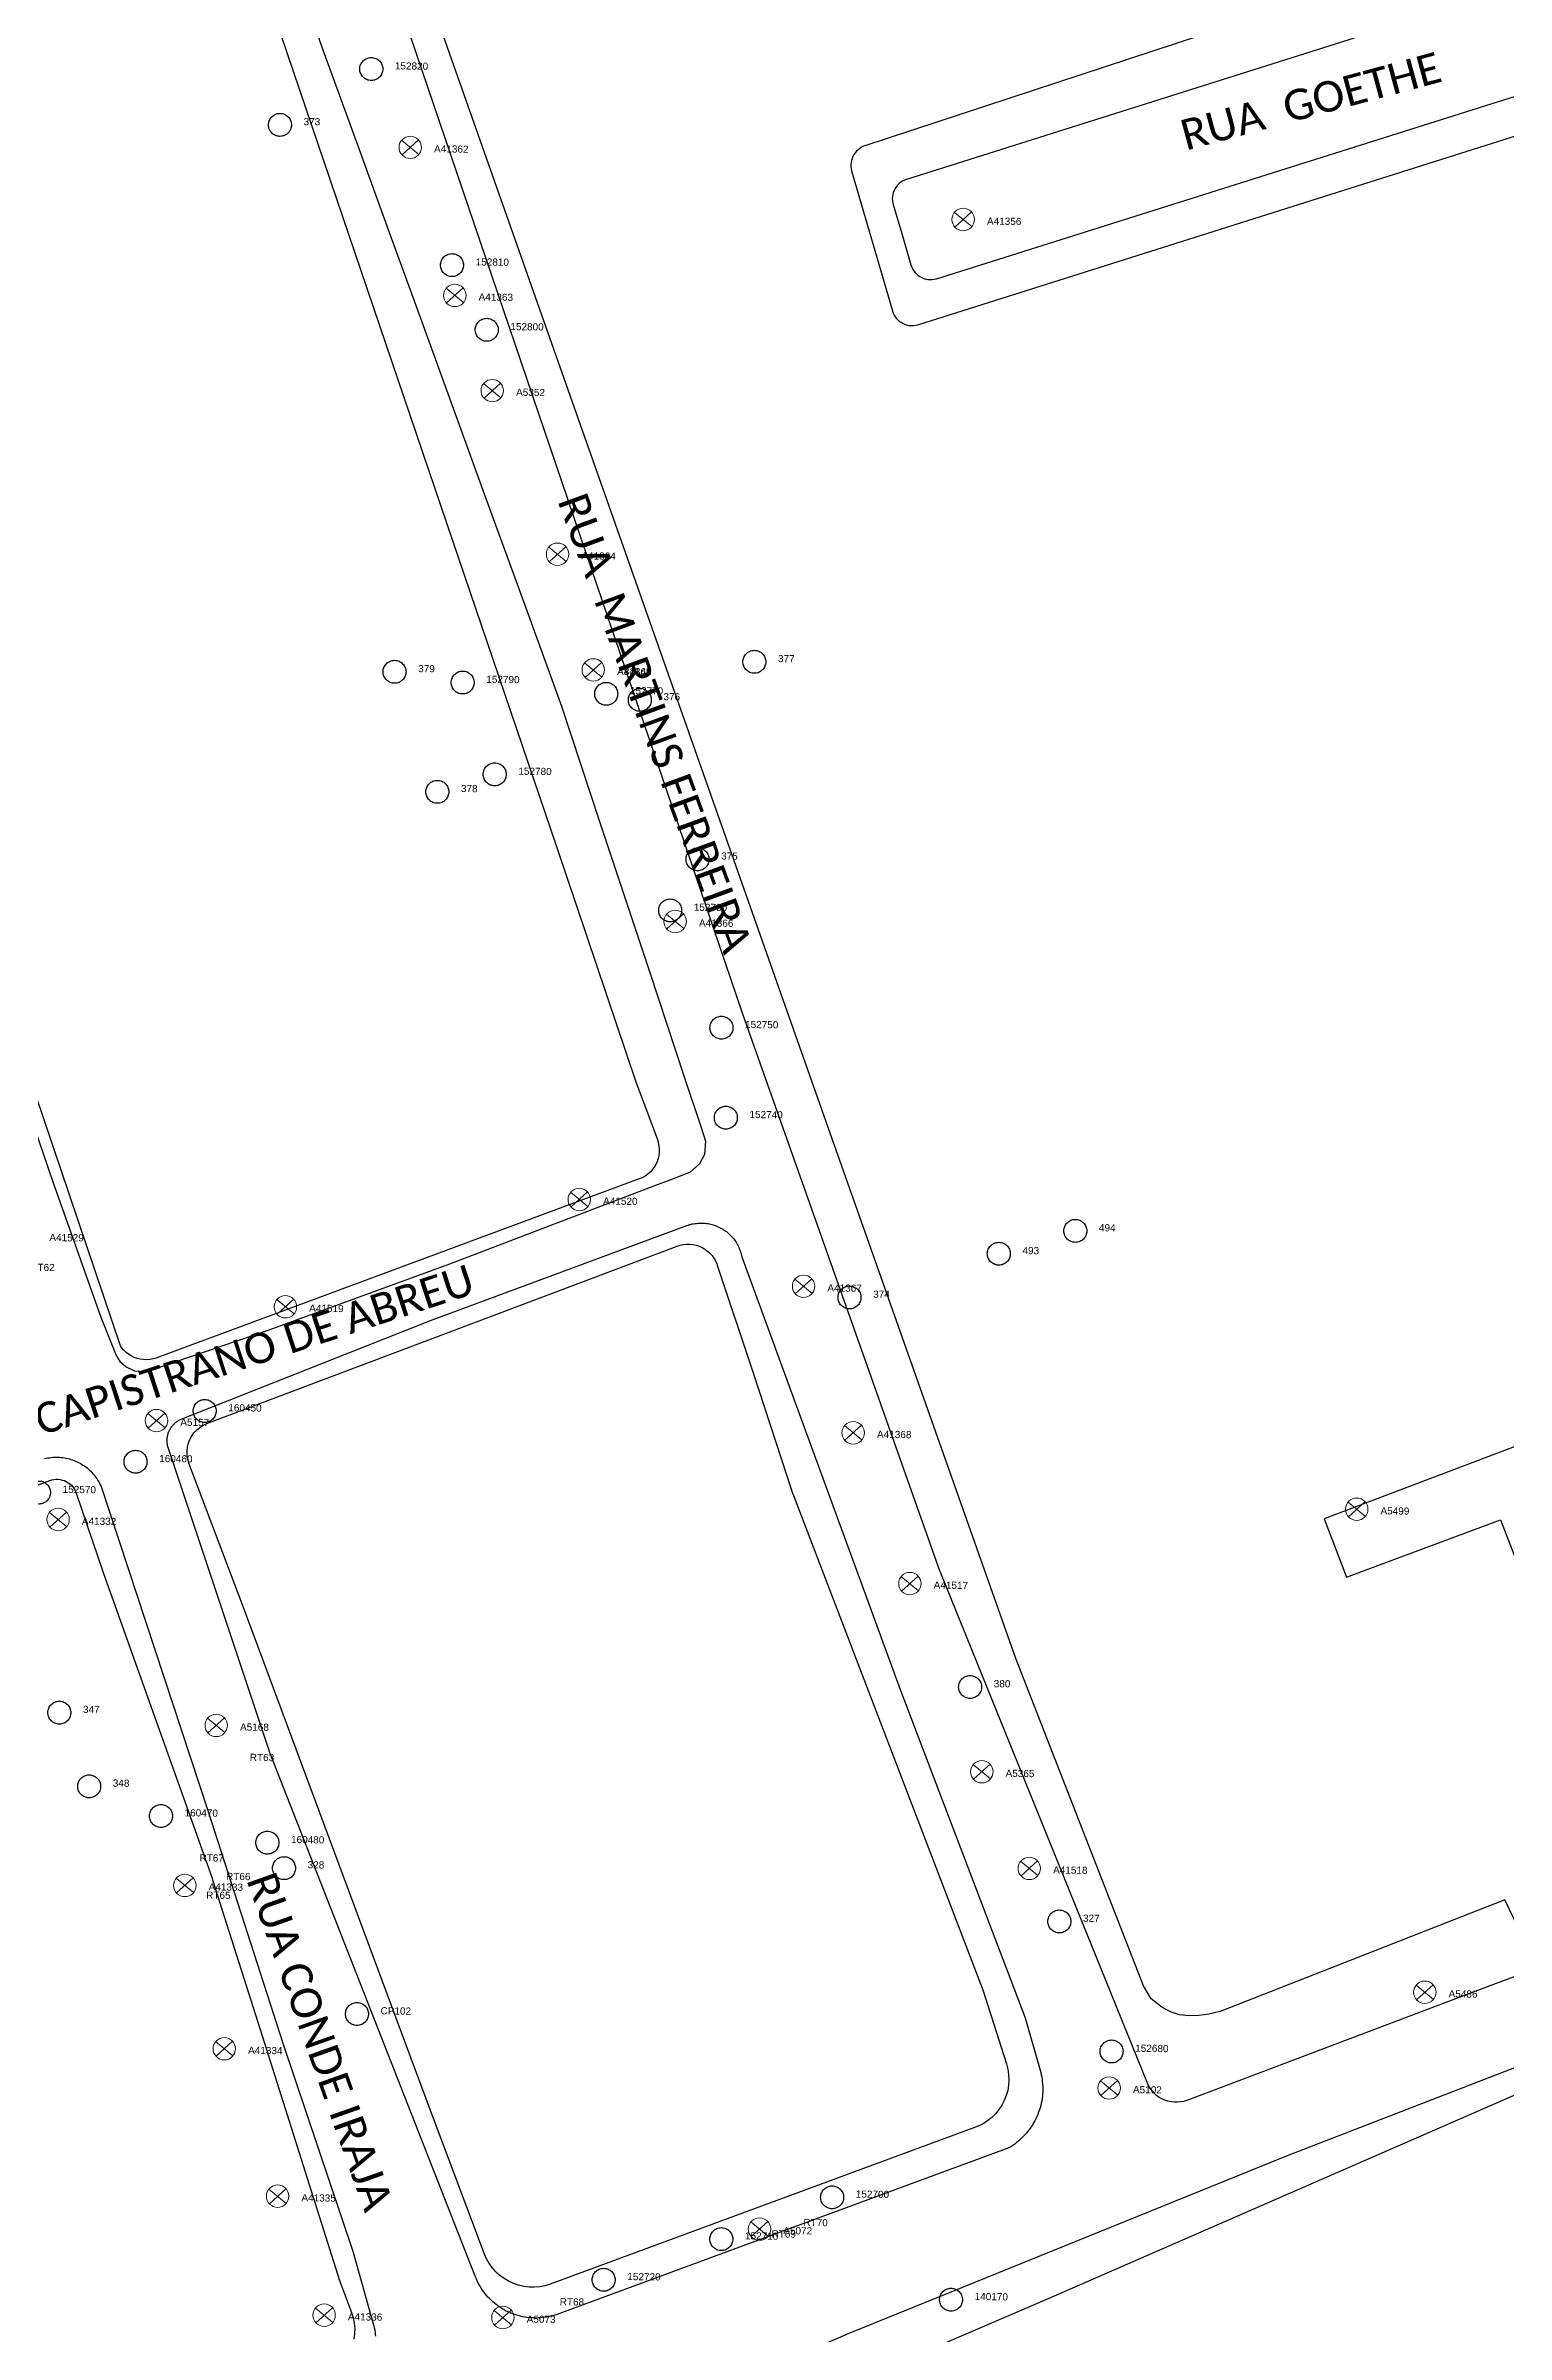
# Model space of a CAD drawing. Header units: millimetres. Extents: x 676447 to 689606, y 7455628 to 7463967.
# Drawn here: x 685040.3 to 685183.3, y 7460349.9 to 7460574.1 of the extents above; entities that cross this region are included whole.
import ezdxf

# ---------------------------------------------------------------- set-up
doc = ezdxf.new("R2010")
doc.units = ezdxf.units.MM
doc.header["$LTSCALE"] = 0.1
doc.header["$MEASUREMENT"] = 0
doc.linetypes.add('PHANTOM2', pattern=[1.25, 0.625, -0.125, 0.125, -0.125, 0.125, -0.125])
doc.layers.add('10.4-Postes', color=1, linetype='Continuous', lineweight=0)
for name, color, linetype in [('Caixas Subterrâneas', 5, 'Continuous'), ('LEGENDAS_INFRAESTRUTURAS', 7, 'Continuous'), ('MUB_MEIOFIO', 7, 'Continuous'), ('MUB_QUADRAS', 7, 'Continuous'), ('MUB_SEGMENTO', 7, 'Continuous'), ('NOS_DE_INFRAESTRUTURA', 7, 'Continuous')]:
    doc.layers.add(name, color=color, linetype=linetype)
doc.styles.add('Legend', font='calibri.ttf')
doc.styles.get("Standard").update_dxf_attribs({"font": 'arial.ttf'})

# ---------------------------------------------------------------- blocks, each defined once
blk = doc.blocks.new('PTPT')
at = {"layer": '10.4-Postes', "color": 1, "linetype": 'PHANTOM2'}
for points in [[(-0.0000079, 0.0000104), (0.0000075, -0.000002)], [(0.000007, 0.0000109), (-0.0000074, -0.0000025)]]:
    blk.add_lwpolyline(points, dxfattribs=at)
at = {"layer": '10.4-Postes', "color": 1}
blk.add_circle((-0.0000002, 0.0000042), 0.00000987, dxfattribs=at)
blk = doc.blocks.new('MHMZ')
at = {"linetype": 'PHANTOM2'}
blk.add_circle((0, 0), 0.0000101, dxfattribs=at)

msp = doc.modelspace()

# ---------------------------------------------------------------- linework, layer by layer
at = {"layer": 'MUB_MEIOFIO', "color": 253, "linetype": 'Continuous'}
for points in [[(685065.04, 7460580.48), (685067.42, 7460573.68), (685070.94, 7460564.01), (685073.85, 7460555.99), (685076.84, 7460547.76), (685080.35, 7460538.11), (685083.36, 7460529.83), (685087.29, 7460519.01), (685090.78, 7460509.36), (685094.52, 7460498.07), (685099.4, 7460483.36), (685102.81, 7460473.06), (685104.42, 7460468.2), (685104.88, 7460466.76), (685104.79, 7460465.46), (685104.31, 7460464.53), (685103.38, 7460463.73), (685102.58, 7460463.39), (685101.24, 7460462.87), (685100.17, 7460462.46)], [(685197.31, 7460389.82), (685181, 7460383.72), (685152.02, 7460372.77), (685151.72, 7460372.67), (685151.41, 7460372.61), (685151.1, 7460372.58), (685150.79, 7460372.58), (685150.48, 7460372.61), (685150.17, 7460372.68), (685149.87, 7460372.78), (685149.58, 7460372.91), (685149.31, 7460373.06), (685149.06, 7460373.25), (685148.83, 7460373.46), (685148.62, 7460373.7), (685148.44, 7460373.95), (685148.28, 7460374.22), (685148.18, 7460374.45), (685127.93, 7460424.43), (685127.88, 7460424.55), (685108.56, 7460479.18), (685074.27, 7460580.15)], [(685168.4, 7460574.82), (685124.57, 7460560.99), (685124.38, 7460560.92), (685124.19, 7460560.82), (685124.01, 7460560.71), (685123.85, 7460560.58), (685123.7, 7460560.43), (685123.57, 7460560.27), (685123.45, 7460560.1), (685123.36, 7460559.91), (685123.28, 7460559.72), (685123.22, 7460559.52), (685123.19, 7460559.31), (685123.18, 7460559.1), (685123.19, 7460558.89), (685123.22, 7460558.68), (685123.26, 7460558.52), (685124.1, 7460555.67), (685125.01, 7460552.6), (685125.08, 7460552.4), (685125.17, 7460552.21), (685125.28, 7460552.04), (685125.41, 7460551.87), (685125.55, 7460551.72), (685125.71, 7460551.58), (685125.88, 7460551.46), (685126.07, 7460551.36), (685126.26, 7460551.28), (685126.46, 7460551.22), (685126.67, 7460551.19), (685126.88, 7460551.17), (685127.09, 7460551.18), (685127.29, 7460551.2), (685127.5, 7460551.25), (685206.86, 7460576.31)], [(685100.17, 7460462.46), (685079.83, 7460454.7), (685062.13, 7460448.24), (685051.4, 7460444.57), (685050.03, 7460444.16), (685049.02, 7460444.22), (685048.14, 7460444.63), (685047.62, 7460445.11), (685047.16, 7460445.88), (685046.75, 7460446.87), (685045.73, 7460449.48), (685041.01, 7460462.75), (685033.14, 7460485.69)], [(685053.54, 7460439.51), (685077.97, 7460449.18), (685103.05, 7460458.48), (685103.19, 7460458.52), (685103.32, 7460458.57), (685103.46, 7460458.6), (685103.59, 7460458.64), (685103.73, 7460458.66), (685103.87, 7460458.69), (685104.01, 7460458.7), (685104.15, 7460458.72), (685104.29, 7460458.73), (685104.43, 7460458.73), (685104.57, 7460458.73), (685104.72, 7460458.72), (685104.86, 7460458.71), (685105, 7460458.69), (685105.14, 7460458.67), (685105.28, 7460458.65), (685105.41, 7460458.62), (685105.55, 7460458.58), (685105.68, 7460458.54), (685105.82, 7460458.49), (685105.95, 7460458.44), (685106.08, 7460458.39), (685106.21, 7460458.33), (685106.34, 7460458.27), (685106.46, 7460458.2), (685106.58, 7460458.13), (685106.7, 7460458.05), (685106.82, 7460457.97), (685106.93, 7460457.89), (685107.04, 7460457.8), (685107.15, 7460457.71), (685107.25, 7460457.61), (685107.35, 7460457.52), (685107.45, 7460457.41), (685107.54, 7460457.31), (685107.63, 7460457.2), (685107.72, 7460457.09), (685107.8, 7460456.97), (685107.88, 7460456.85), (685107.95, 7460456.73), (685108.02, 7460456.61), (685108.09, 7460456.48), (685108.15, 7460456.36), (685108.2, 7460456.23), (685108.26, 7460456.1), (685108.3, 7460455.96), (685108.34, 7460455.83), (685108.38, 7460455.69), (685108.42, 7460455.56), (685108.44, 7460455.42), (685123.94, 7460413.03), (685136.19, 7460380.84), (685137.65, 7460375.72), (685137.71, 7460375.5), (685137.77, 7460375.27), (685137.81, 7460375.04), (685137.85, 7460374.81), (685137.87, 7460374.58), (685137.9, 7460374.35), (685137.91, 7460374.12), (685137.91, 7460373.89), (685137.91, 7460373.65), (685137.9, 7460373.42), (685137.88, 7460373.19), (685137.85, 7460372.96), (685137.81, 7460372.73), (685137.77, 7460372.5), (685137.71, 7460372.27), (685137.65, 7460372.05), (685137.59, 7460371.83), (685137.51, 7460371.61), (685137.43, 7460371.39), (685137.34, 7460371.18), (685137.24, 7460370.96), (685137.13, 7460370.76), (685137.02, 7460370.55), (685136.9, 7460370.35), (685136.77, 7460370.16), (685136.64, 7460369.97), (685136.5, 7460369.78), (685136.35, 7460369.6), (685136.2, 7460369.43), (685136.04, 7460369.26), (685135.88, 7460369.09), (685135.71, 7460368.93), (685135.53, 7460368.78), (685135.35, 7460368.63), (685135.17, 7460368.49), (685134.98, 7460368.36), (685134.78, 7460368.23), (685134.58, 7460368.11), (685090.43, 7460351.83), (685090.22, 7460351.76), (685090.01, 7460351.69), (685089.8, 7460351.64), (685089.58, 7460351.59), (685089.37, 7460351.54), (685089.15, 7460351.51), (685088.93, 7460351.48), (685088.72, 7460351.46), (685088.5, 7460351.45), (685088.28, 7460351.44), (685088.06, 7460351.45), (685087.84, 7460351.46), (685087.62, 7460351.47), (685087.4, 7460351.5), (685087.19, 7460351.53), (685086.97, 7460351.57), (685086.76, 7460351.62), (685086.54, 7460351.68), (685086.33, 7460351.74), (685086.13, 7460351.81), (685085.92, 7460351.89), (685085.72, 7460351.97), (685085.52, 7460352.06), (685085.32, 7460352.16), (685085.13, 7460352.27), (685084.94, 7460352.38), (685084.76, 7460352.5), (685084.57, 7460352.62), (685084.4, 7460352.75), (685084.23, 7460352.89), (685084.06, 7460353.03), (685083.9, 7460353.18), (685083.74, 7460353.34), (685083.59, 7460353.49), (685083.45, 7460353.66), (685083.31, 7460353.83), (685083.17, 7460354), (685083.05, 7460354.18), (685082.93, 7460354.36), (685082.81, 7460354.55), (685082.7, 7460354.74), (685082.6, 7460354.94), (685082.51, 7460355.14), (685082.42, 7460355.34), (685082.34, 7460355.54), (685062.27, 7460406.75), (685052.24, 7460436.83), (685052.22, 7460436.91), (685052.21, 7460436.99), (685052.2, 7460437.07), (685052.19, 7460437.14), (685052.18, 7460437.22), (685052.17, 7460437.3), (685052.17, 7460437.38), (685052.17, 7460437.46), (685052.17, 7460437.54), (685052.18, 7460437.62), (685052.19, 7460437.69), (685052.2, 7460437.77), (685052.21, 7460437.85), (685052.23, 7460437.93), (685052.25, 7460438), (685052.27, 7460438.08), (685052.29, 7460438.15), (685052.32, 7460438.23), (685052.35, 7460438.3), (685052.38, 7460438.37), (685052.42, 7460438.44), (685052.45, 7460438.51), (685052.49, 7460438.58), (685052.54, 7460438.65), (685052.58, 7460438.71), (685052.62, 7460438.78), (685052.67, 7460438.84), (685052.72, 7460438.9), (685052.78, 7460438.96), (685052.83, 7460439.02), (685052.89, 7460439.07), (685052.94, 7460439.13), (685053, 7460439.18), (685053.07, 7460439.23), (685053.13, 7460439.27), (685053.19, 7460439.32), (685053.26, 7460439.36), (685053.33, 7460439.4), (685053.4, 7460439.44), (685053.47, 7460439.47), (685053.54, 7460439.51)], [(685040.18, 7460435.65), (685040.34, 7460435.68), (685040.5, 7460435.72), (685040.66, 7460435.74), (685040.82, 7460435.76), (685040.98, 7460435.78), (685041.15, 7460435.79), (685041.31, 7460435.79), (685041.47, 7460435.79), (685041.63, 7460435.78), (685041.8, 7460435.77), (685041.96, 7460435.75), (685042.12, 7460435.73), (685042.28, 7460435.7), (685042.44, 7460435.66), (685042.6, 7460435.62), (685042.75, 7460435.57), (685042.91, 7460435.52), (685043.06, 7460435.47), (685043.21, 7460435.4), (685043.36, 7460435.34), (685043.51, 7460435.27), (685043.65, 7460435.19), (685043.79, 7460435.11), (685043.93, 7460435.02), (685044.07, 7460434.93), (685044.2, 7460434.83), (685044.33, 7460434.73), (685044.45, 7460434.63), (685044.57, 7460434.52), (685044.69, 7460434.41), (685044.8, 7460434.29), (685044.91, 7460434.17), (685045.02, 7460434.04), (685045.12, 7460433.91), (685045.22, 7460433.78), (685045.31, 7460433.65), (685045.4, 7460433.51), (685045.48, 7460433.37), (685045.56, 7460433.23), (685045.63, 7460433.08), (685045.7, 7460432.93), (685056.19, 7460401.06), (685063.54, 7460378.27), (685070.36, 7460357.98), (685072.36, 7460350.87), (685072.42, 7460350.67), (685072.46, 7460350.47), (685072.5, 7460350.26), (685072.53, 7460350.06), (685072.56, 7460349.85), (685072.57, 7460349.65)], [(685327.53, 7460413.97), (685323.31, 7460426.31), (685322.87, 7460427.53), (685322.48, 7460428.21), (685321.47, 7460428.63), (685320.43, 7460428.42), (685314.38, 7460426.19), (685301.33, 7460421.22), (685289.8, 7460416.62), (685280.44, 7460412.9), (685266.27, 7460407.59), (685251.69, 7460402.18), (685227.21, 7460392.72), (685197.86, 7460381.29), (685161.85, 7460367.34), (685118.93, 7460349.92), (685091.58, 7460337.93)]]:
    msp.add_lwpolyline(points, dxfattribs=at)
at = {"layer": 'MUB_MEIOFIO', "linetype": 'Continuous'}
for points in [[(685065.04, 7460580.48), (685067.42, 7460573.68), (685070.94, 7460564.01), (685073.85, 7460555.99), (685076.84, 7460547.76), (685080.35, 7460538.11), (685083.36, 7460529.83), (685087.29, 7460519.01), (685090.78, 7460509.36), (685094.52, 7460498.07), (685099.4, 7460483.36), (685102.81, 7460473.06), (685104.42, 7460468.2), (685104.88, 7460466.76), (685104.79, 7460465.46), (685104.31, 7460464.53), (685103.38, 7460463.73), (685102.58, 7460463.39), (685101.24, 7460462.87), (685100.17, 7460462.46)], [(685197.31, 7460389.82), (685181, 7460383.72), (685152.02, 7460372.77), (685151.72, 7460372.67), (685151.41, 7460372.61), (685151.1, 7460372.58), (685150.79, 7460372.58), (685150.48, 7460372.61), (685150.17, 7460372.68), (685149.87, 7460372.78), (685149.58, 7460372.91), (685149.31, 7460373.06), (685149.06, 7460373.25), (685148.83, 7460373.46), (685148.62, 7460373.7), (685148.44, 7460373.95), (685148.28, 7460374.22), (685148.18, 7460374.45), (685127.93, 7460424.43), (685127.88, 7460424.55), (685108.56, 7460479.18), (685074.27, 7460580.15)], [(685168.4, 7460574.82), (685124.57, 7460560.99), (685124.38, 7460560.92), (685124.19, 7460560.82), (685124.01, 7460560.71), (685123.85, 7460560.58), (685123.7, 7460560.43), (685123.57, 7460560.27), (685123.45, 7460560.1), (685123.36, 7460559.91), (685123.28, 7460559.72), (685123.22, 7460559.52), (685123.19, 7460559.31), (685123.18, 7460559.1), (685123.19, 7460558.89), (685123.22, 7460558.68), (685123.26, 7460558.52), (685124.1, 7460555.67), (685125.01, 7460552.6), (685125.08, 7460552.4), (685125.17, 7460552.21), (685125.28, 7460552.04), (685125.41, 7460551.87), (685125.55, 7460551.72), (685125.71, 7460551.58), (685125.88, 7460551.46), (685126.07, 7460551.36), (685126.26, 7460551.28), (685126.46, 7460551.22), (685126.67, 7460551.19), (685126.88, 7460551.17), (685127.09, 7460551.18), (685127.29, 7460551.2), (685127.5, 7460551.25), (685206.86, 7460576.31)], [(685100.17, 7460462.46), (685079.83, 7460454.7), (685062.13, 7460448.24), (685051.4, 7460444.57), (685050.03, 7460444.16), (685049.02, 7460444.22), (685048.14, 7460444.63), (685047.62, 7460445.11), (685047.16, 7460445.88), (685046.75, 7460446.87), (685045.73, 7460449.48), (685041.01, 7460462.75), (685033.14, 7460485.69)], [(685053.54, 7460439.51), (685077.97, 7460449.18), (685103.05, 7460458.48), (685103.19, 7460458.52), (685103.32, 7460458.57), (685103.46, 7460458.6), (685103.59, 7460458.64), (685103.73, 7460458.66), (685103.87, 7460458.69), (685104.01, 7460458.7), (685104.15, 7460458.72), (685104.29, 7460458.73), (685104.43, 7460458.73), (685104.57, 7460458.73), (685104.72, 7460458.72), (685104.86, 7460458.71), (685105, 7460458.69), (685105.14, 7460458.67), (685105.28, 7460458.65), (685105.41, 7460458.62), (685105.55, 7460458.58), (685105.68, 7460458.54), (685105.82, 7460458.49), (685105.95, 7460458.44), (685106.08, 7460458.39), (685106.21, 7460458.33), (685106.34, 7460458.27), (685106.46, 7460458.2), (685106.58, 7460458.13), (685106.7, 7460458.05), (685106.82, 7460457.97), (685106.93, 7460457.89), (685107.04, 7460457.8), (685107.15, 7460457.71), (685107.25, 7460457.61), (685107.35, 7460457.52), (685107.45, 7460457.41), (685107.54, 7460457.31), (685107.63, 7460457.2), (685107.72, 7460457.09), (685107.8, 7460456.97), (685107.88, 7460456.85), (685107.95, 7460456.73), (685108.02, 7460456.61), (685108.09, 7460456.48), (685108.15, 7460456.36), (685108.2, 7460456.23), (685108.26, 7460456.1), (685108.3, 7460455.96), (685108.34, 7460455.83), (685108.38, 7460455.69), (685108.42, 7460455.56), (685108.44, 7460455.42), (685123.94, 7460413.03), (685136.19, 7460380.84), (685137.65, 7460375.72), (685137.71, 7460375.5), (685137.77, 7460375.27), (685137.81, 7460375.04), (685137.85, 7460374.81), (685137.87, 7460374.58), (685137.9, 7460374.35), (685137.91, 7460374.12), (685137.91, 7460373.89), (685137.91, 7460373.65), (685137.9, 7460373.42), (685137.88, 7460373.19), (685137.85, 7460372.96), (685137.81, 7460372.73), (685137.77, 7460372.5), (685137.71, 7460372.27), (685137.65, 7460372.05), (685137.59, 7460371.83), (685137.51, 7460371.61), (685137.43, 7460371.39), (685137.34, 7460371.18), (685137.24, 7460370.96), (685137.13, 7460370.76), (685137.02, 7460370.55), (685136.9, 7460370.35), (685136.77, 7460370.16), (685136.64, 7460369.97), (685136.5, 7460369.78), (685136.35, 7460369.6), (685136.2, 7460369.43), (685136.04, 7460369.26), (685135.88, 7460369.09), (685135.71, 7460368.93), (685135.53, 7460368.78), (685135.35, 7460368.63), (685135.17, 7460368.49), (685134.98, 7460368.36), (685134.78, 7460368.23), (685134.58, 7460368.11), (685090.43, 7460351.83), (685090.22, 7460351.76), (685090.01, 7460351.69), (685089.8, 7460351.64), (685089.58, 7460351.59), (685089.37, 7460351.54), (685089.15, 7460351.51), (685088.93, 7460351.48), (685088.72, 7460351.46), (685088.5, 7460351.45), (685088.28, 7460351.44), (685088.06, 7460351.45), (685087.84, 7460351.46), (685087.62, 7460351.47), (685087.4, 7460351.5), (685087.19, 7460351.53), (685086.97, 7460351.57), (685086.76, 7460351.62), (685086.54, 7460351.68), (685086.33, 7460351.74), (685086.13, 7460351.81), (685085.92, 7460351.89), (685085.72, 7460351.97), (685085.52, 7460352.06), (685085.32, 7460352.16), (685085.13, 7460352.27), (685084.94, 7460352.38), (685084.76, 7460352.5), (685084.57, 7460352.62), (685084.4, 7460352.75), (685084.23, 7460352.89), (685084.06, 7460353.03), (685083.9, 7460353.18), (685083.74, 7460353.34), (685083.59, 7460353.49), (685083.45, 7460353.66), (685083.31, 7460353.83), (685083.17, 7460354), (685083.05, 7460354.18), (685082.93, 7460354.36), (685082.81, 7460354.55), (685082.7, 7460354.74), (685082.6, 7460354.94), (685082.51, 7460355.14), (685082.42, 7460355.34), (685082.34, 7460355.54), (685062.27, 7460406.75), (685052.24, 7460436.83), (685052.22, 7460436.91), (685052.21, 7460436.99), (685052.2, 7460437.07), (685052.19, 7460437.14), (685052.18, 7460437.22), (685052.17, 7460437.3), (685052.17, 7460437.38), (685052.17, 7460437.46), (685052.17, 7460437.54), (685052.18, 7460437.62), (685052.19, 7460437.69), (685052.2, 7460437.77), (685052.21, 7460437.85), (685052.23, 7460437.93), (685052.25, 7460438), (685052.27, 7460438.08), (685052.29, 7460438.15), (685052.32, 7460438.23), (685052.35, 7460438.3), (685052.38, 7460438.37), (685052.42, 7460438.44), (685052.45, 7460438.51), (685052.49, 7460438.58), (685052.54, 7460438.65), (685052.58, 7460438.71), (685052.62, 7460438.78), (685052.67, 7460438.84), (685052.72, 7460438.9), (685052.78, 7460438.96), (685052.83, 7460439.02), (685052.89, 7460439.07), (685052.94, 7460439.13), (685053, 7460439.18), (685053.07, 7460439.23), (685053.13, 7460439.27), (685053.19, 7460439.32), (685053.26, 7460439.36), (685053.33, 7460439.4), (685053.4, 7460439.44), (685053.47, 7460439.47), (685053.54, 7460439.51)], [(685040.18, 7460435.65), (685040.34, 7460435.68), (685040.5, 7460435.72), (685040.66, 7460435.74), (685040.82, 7460435.76), (685040.98, 7460435.78), (685041.15, 7460435.79), (685041.31, 7460435.79), (685041.47, 7460435.79), (685041.63, 7460435.78), (685041.8, 7460435.77), (685041.96, 7460435.75), (685042.12, 7460435.73), (685042.28, 7460435.7), (685042.44, 7460435.66), (685042.6, 7460435.62), (685042.75, 7460435.57), (685042.91, 7460435.52), (685043.06, 7460435.47), (685043.21, 7460435.4), (685043.36, 7460435.34), (685043.51, 7460435.27), (685043.65, 7460435.19), (685043.79, 7460435.11), (685043.93, 7460435.02), (685044.07, 7460434.93), (685044.2, 7460434.83), (685044.33, 7460434.73), (685044.45, 7460434.63), (685044.57, 7460434.52), (685044.69, 7460434.41), (685044.8, 7460434.29), (685044.91, 7460434.17), (685045.02, 7460434.04), (685045.12, 7460433.91), (685045.22, 7460433.78), (685045.31, 7460433.65), (685045.4, 7460433.51), (685045.48, 7460433.37), (685045.56, 7460433.23), (685045.63, 7460433.08), (685045.7, 7460432.93), (685056.19, 7460401.06), (685063.54, 7460378.27), (685070.36, 7460357.98), (685072.36, 7460350.87), (685072.42, 7460350.67), (685072.46, 7460350.47), (685072.5, 7460350.26), (685072.53, 7460350.06), (685072.56, 7460349.85), (685072.57, 7460349.65)], [(685327.53, 7460413.97), (685323.31, 7460426.31), (685322.87, 7460427.53), (685322.48, 7460428.21), (685321.47, 7460428.63), (685320.43, 7460428.42), (685314.38, 7460426.19), (685301.33, 7460421.22), (685289.8, 7460416.62), (685280.44, 7460412.9), (685266.27, 7460407.59), (685251.69, 7460402.18), (685227.21, 7460392.72), (685197.86, 7460381.29), (685161.85, 7460367.34), (685118.93, 7460349.92), (685091.58, 7460337.93)]]:
    msp.add_lwpolyline(points, dxfattribs=at)
at = {"layer": 'MUB_QUADRAS', "linetype": 'Continuous'}
for points in [[(685051.84, 7460608.96), (685078.98, 7460528.98), (685090.33, 7460495.51), (685098.08, 7460472.57), (685100.18, 7460466.9), (685100.27, 7460466.6), (685100.33, 7460466.3), (685100.36, 7460465.98), (685100.36, 7460465.67), (685100.32, 7460465.36), (685100.25, 7460465.05), (685100.15, 7460464.75), (685100.02, 7460464.47), (685099.86, 7460464.2), (685099.68, 7460463.95), (685099.46, 7460463.71), (685099.23, 7460463.51), (685098.97, 7460463.33), (685098.7, 7460463.17), (685098.41, 7460463.05), (685051.15, 7460445.52), (685051.09, 7460445.5), (685050.79, 7460445.42), (685050.48, 7460445.36), (685050.17, 7460445.34), (685049.86, 7460445.35), (685049.54, 7460445.39), (685049.24, 7460445.46), (685048.94, 7460445.57), (685048.66, 7460445.71), (685048.39, 7460445.87), (685048.15, 7460446.06), (685047.92, 7460446.28), (685047.72, 7460446.52), (685047.6, 7460446.69)], [(685184.42, 7460389.76), (685183.17, 7460392.42), (685155.29, 7460381.48), (685154.16, 7460381.2), (685153.2, 7460381.08), (685152.24, 7460381.04), (685151.31, 7460381.16), (685150.43, 7460381.44), (685149.58, 7460381.89), (685148.54, 7460382.73), (685147.77, 7460383.98), (685135.27, 7460416.05), (685117.11, 7460467.55), (685077.63, 7460579.58)], [(685167.47, 7460579.75), (685120.49, 7460564.27), (685120.36, 7460564.23), (685120.17, 7460564.14), (685120, 7460564.03), (685119.83, 7460563.9), (685119.68, 7460563.76), (685119.54, 7460563.6), (685119.42, 7460563.43), (685119.32, 7460563.24), (685119.24, 7460563.05), (685119.18, 7460562.85), (685119.14, 7460562.64), (685119.12, 7460562.44), (685119.13, 7460562.23), (685119.15, 7460562.02), (685119.2, 7460561.82), (685123.2, 7460548.1), (685123.2, 7460548.09), (685123.27, 7460547.89), (685123.36, 7460547.7), (685123.47, 7460547.53), (685123.6, 7460547.36), (685123.74, 7460547.21), (685123.9, 7460547.07), (685124.08, 7460546.96), (685124.26, 7460546.86), (685124.45, 7460546.78), (685124.65, 7460546.72), (685124.86, 7460546.68), (685125.07, 7460546.66), (685125.28, 7460546.67), (685125.49, 7460546.7), (685125.69, 7460546.75), (685209.72, 7460573.33)], [(685047.6, 7460446.69), (685029.28, 7460500.95)], [(685252.39, 7460462.71), (685165.47, 7460429.75), (685167.65, 7460424.04), (685182.74, 7460429.64), (685195.45, 7460396.72)], [(685054.31, 7460435.21), (685054.22, 7460435.51), (685054.15, 7460435.82), (685054.12, 7460436.13), (685054.12, 7460436.45), (685054.16, 7460436.76), (685054.22, 7460437.06), (685054.32, 7460437.36), (685054.45, 7460437.65), (685054.61, 7460437.92), (685054.8, 7460438.17), (685055.01, 7460438.41), (685055.24, 7460438.61), (685055.5, 7460438.8), (685055.77, 7460438.95), (685056.06, 7460439.08), (685102.12, 7460456.47), (685102.42, 7460456.56), (685102.73, 7460456.63), (685103.04, 7460456.66), (685103.36, 7460456.66), (685103.67, 7460456.62), (685103.98, 7460456.56), (685104.27, 7460456.46), (685104.56, 7460456.33), (685104.83, 7460456.17), (685105.08, 7460455.98), (685105.32, 7460455.77), (685105.53, 7460455.54), (685105.71, 7460455.28), (685105.86, 7460455.01), (685105.99, 7460454.72), (685106.03, 7460454.61), (685109.56, 7460444.06), (685113.41, 7460432.26), (685113.49, 7460432.02), (685131.98, 7460383.76), (685132.07, 7460383.49), (685134.36, 7460376.34), (685134.49, 7460375.83), (685134.57, 7460375.31), (685134.59, 7460374.79), (685134.56, 7460374.27), (685134.48, 7460373.75), (685134.34, 7460373.25), (685134.15, 7460372.76), (685133.91, 7460372.29), (685133.62, 7460371.86), (685133.29, 7460371.45), (685132.92, 7460371.08), (685132.51, 7460370.76), (685132.07, 7460370.47), (685131.6, 7460370.24), (685131.32, 7460370.13), (685089.67, 7460354.77), (685089.17, 7460354.61), (685088.66, 7460354.51), (685088.14, 7460354.46), (685087.62, 7460354.47), (685087.1, 7460354.53), (685086.58, 7460354.65), (685086.09, 7460354.82), (685085.61, 7460355.04), (685085.16, 7460355.3), (685084.75, 7460355.62), (685084.36, 7460355.97), (685084.02, 7460356.37), (685083.71, 7460356.79), (685083.46, 7460357.25), (685083.26, 7460357.7), (685077.97, 7460371.79), (685059.66, 7460421.06), (685054.31, 7460435.21)], [(684961.35, 7460403.86), (685040.68, 7460433.5), (685040.88, 7460433.56), (685041.08, 7460433.6), (685041.29, 7460433.62), (685041.5, 7460433.62), (685041.71, 7460433.6), (685041.91, 7460433.55), (685042.11, 7460433.49), (685042.3, 7460433.4), (685042.48, 7460433.29), (685042.65, 7460433.17), (685042.8, 7460433.03), (685042.94, 7460432.87), (685043.06, 7460432.7), (685043.17, 7460432.52), (685043.25, 7460432.32), (685043.27, 7460432.27), (685045.91, 7460424.48), (685056.57, 7460394.54), (685056.63, 7460394.38), (685061.74, 7460378.29), (685069.06, 7460355.12), (685070.23, 7460351.98), (685070.24, 7460351.95), (685070.39, 7460351.45), (685070.49, 7460350.93), (685070.54, 7460350.41), (685070.53, 7460349.89), (685070.47, 7460349.37)], [(685093.66, 7460334.08), (685138.54, 7460353.4), (685191.2, 7460376.39), (685285.88, 7460412.92), (685320.83, 7460426.41), (685320.87, 7460426.43), (685320.92, 7460426.44), (685320.98, 7460426.45), (685321.03, 7460426.45), (685321.08, 7460426.44), (685321.13, 7460426.43), (685321.18, 7460426.42), (685321.23, 7460426.4), (685321.28, 7460426.37), (685321.32, 7460426.34), (685321.36, 7460426.31), (685321.39, 7460426.27), (685321.43, 7460426.23), (685321.45, 7460426.18), (685321.47, 7460426.13), (685322.34, 7460423.99), (685335.26, 7460387.27)]]:
    msp.add_lwpolyline(points, dxfattribs=at)

# ---------------------------------------------------------------- block references
at = {"layer": 'Caixas Subterrâneas', "color": 40}
for p, xscale, yscale, zscale, rotation in [((685072.16, 7460571.8), 111319.4907932736, 111319.4907932736, 111319.4907932736, 359.2958770147678), ((685063.22, 7460566.33), 111319.4907932736, 111319.4907932736, 111319.4907932736, 359.2959093147094), ((685080.07, 7460552.59), 111319.4907932736, 111319.4907932736, 111319.4907932736, 359.295840992307), ((685083.47, 7460546.25), 111319.4907932735, 111319.4907932735, 111319.4907932735, 359.2958261073604), ((685074.44, 7460512.74), 111319.4907932736, 111319.4907932736, 111319.4907932736, 359.295850108017), ((685109.67, 7460513.72), 111319.4907932736, 111319.4907932736, 111319.4907932736, 359.295716442086), ((685081.11, 7460511.69), 111319.4907932736, 111319.4907932736, 111319.4907932736, 359.2958243911452), ((685095.17, 7460510.58), 111319.4907932735, 111319.4907932735, 111319.4907932735, 359.2957705945146), ((685098.46, 7460509.99), 111319.4907932736, 111319.4907932736, 111319.4907932736, 359.2957579011994), ((685078.63, 7460500.98), 111319.4907932736, 111319.4907932736, 111319.4907932736, 359.2958305444133), ((685084.25, 7460502.69), 111319.4907932736, 111319.4907932736, 111319.4907932736, 359.2958096732796), ((685104.11, 7460494.37), 111319.4907932735, 111319.4907932735, 111319.4907932735, 359.2957316145576), ((685101.43, 7460489.36), 111319.4907932735, 111319.4907932735, 111319.4907932735, 359.2957402424711), ((685106.45, 7460477.87), 111319.4907932736, 111319.4907932736, 111319.4907932736, 359.2957176038062), ((685106.88, 7460469.05), 111319.4907932736, 111319.4907932736, 111319.4907932736, 359.2957132461436), ((685141.1, 7460457.96), 111319.4907932736, 111319.4907932736, 111319.4907932736, 359.2955797074153), ((685133.61, 7460455.72), 111319.4907932735, 111319.4907932735, 111319.4907932735, 359.2956074957744), ((685118.99, 7460451.44), 111319.4907932736, 111319.4907932736, 111319.4907932736, 359.2956617805617), ((685055.85, 7460440.32), 111319.4907932735, 111319.4907932735, 111319.4907932735, 359.2958984066331), ((685049.08, 7460435.34), 111319.4907932736, 111319.4907932736, 111319.4907932736, 359.2959226201851), ((685039.63, 7460432.32), 111319.4907932736, 111319.4907932736, 111319.4907932736, 359.2959576036054), ((685130.8, 7460413.27), 111319.4907932736, 111319.4907932736, 111319.4907932736, 359.2956050735635), ((685041.62, 7460410.76), 111319.4907932736, 111319.4907932736, 111319.4907932736, 359.2959434068443), ((685044.54, 7460403.54), 111319.4907932736, 111319.4907932736, 111319.4907932736, 359.2959300569717), ((685051.57, 7460400.63), 111319.4907932735, 111319.4907932735, 111319.4907932735, 359.2959024429196), ((685061.99, 7460398.01), 111319.4907932736, 111319.4907932736, 111319.4907932736, 359.2958620043815), ((685063.62, 7460395.52), 111319.4907932736, 111319.4907932736, 111319.4907932736, 359.2958550258912), ((685139.54, 7460390.3), 111319.4907932735, 111319.4907932735, 111319.4907932735, 359.2955647685309), ((685070.76, 7460381.23), 111319.4907932736, 111319.4907932736, 111319.4907932736, 359.2958234644324), ((685144.65, 7460377.56), 111319.4907932736, 111319.4907932736, 111319.4907932736, 359.2955413738101), ((685117.29, 7460363.27), 111319.4907932736, 111319.4907932736, 111319.4907932736, 359.2956410223948), ((685106.44, 7460359.17), 111319.4907932736, 111319.4907932736, 111319.4907932736, 359.2956809888182), ((685094.92, 7460355.19), 111319.4907932736, 111319.4907932736, 111319.4907932736, 359.2957235563204), ((685128.93, 7460353.24), 111319.4907932736, 111319.4907932736, 111319.4907932736, 359.2955936653762)]:
    msp.add_blockref('MHMZ', p, dxfattribs=dict(at, xscale=xscale, yscale=yscale, zscale=zscale, rotation=rotation))
at = {"layer": 'NOS_DE_INFRAESTRUTURA', "color": 1}
for p, xscale, yscale, zscale, rotation in [((685076, 7460563.66), 111319.4907932736, 111319.4907932736, 111319.4907932736, 359.2958599024533), ((685130.14, 7460556.59), 111319.4907932736, 111319.4907932736, 111319.4907932736, 359.2956518447296), ((685080.36, 7460549.15), 111319.4907932736, 111319.4907932736, 111319.4907932736, 359.2958388232452), ((685084.03, 7460539.82), 111319.4907932736, 111319.4907932736, 111319.4907932736, 359.2958219846158), ((685090.42, 7460523.79), 111319.4907932735, 111319.4907932735, 111319.4907932735, 359.2957927557351), ((685093.92, 7460512.46), 111319.4907932736, 111319.4907932736, 111319.4907932736, 359.2957759426595), ((685093.92, 7460512.46), 111319.4907932736, 111319.4907932736, 111319.4907932736, 359.2957759426595), ((685101.94, 7460487.81), 111319.4907932736, 111319.4907932736, 111319.4907932736, 359.2957378449304), ((685092.55, 7460460.57), 111319.4907932735, 111319.4907932735, 111319.4907932735, 359.2957651100189), ((685114.51, 7460452.06), 111319.4907932735, 111319.4907932735, 111319.4907932735, 359.295679009023), ((685063.77, 7460450.06), 111319.4907932736, 111319.4907932736, 111319.4907932736, 359.2958713276406), ((685051.15, 7460438.9), 111319.4907932736, 111319.4907932736, 111319.4907932736, 359.2959158625382), ((685119.37, 7460437.71), 111319.4907932735, 111319.4907932735, 111319.4907932735, 359.2956560722643), ((685041.51, 7460429.21), 111319.4907932736, 111319.4907932736, 111319.4907932736, 359.2959495084921), ((685168.67, 7460430.22), 111319.4907932735, 111319.4907932735, 111319.4907932735, 359.2954663242475), ((685124.92, 7460422.93), 111319.4907932736, 111319.4907932736, 111319.4907932736, 359.2956304253574), ((685057, 7460409.04), 111319.4907932736, 111319.4907932736, 111319.4907932736, 359.2958843802202), ((685131.96, 7460404.5), 111319.4907932735, 111319.4907932735, 111319.4907932735, 359.2955979586602), ((685136.61, 7460395.03), 111319.4907932735, 111319.4907932735, 111319.4907932735, 359.2955773678515), ((685053.92, 7460393.36), 111319.4907932736, 111319.4907932736, 111319.4907932736, 359.2958912727187), ((685175.34, 7460382.89), 111319.4907932735, 111319.4907932735, 111319.4907932735, 359.2954263295933), ((685057.79, 7460377.36), 111319.4907932736, 111319.4907932736, 111319.4907932736, 359.2958716128675), ((685144.43, 7460373.51), 111319.4907932735, 111319.4907932735, 111319.4907932735, 359.2955409563069), ((685063.01, 7460362.91), 111319.4907932736, 111319.4907932736, 111319.4907932736, 359.2958472993989), ((685110.19, 7460359.69), 111319.4907932735, 111319.4907932735, 111319.4907932735, 359.2956668956505), ((685067.56, 7460351.25), 111319.4907932736, 111319.4907932736, 111319.4907932736, 359.2958264069274), ((685085.07, 7460351.02), 111319.4907932735, 111319.4907932735, 111319.4907932735, 359.2957597306092)]:
    msp.add_blockref('PTPT', p, dxfattribs=dict(at, xscale=xscale, yscale=yscale, zscale=zscale, rotation=rotation))

# ---------------------------------------------------------------- texts
at = {"layer": 'LEGENDAS_INFRAESTRUTURAS', "color": 5}
for s, rotation, p in [('152820', 359.2959, (685074.47, 7460571.77)), ('373', 359.2959, (685065.53, 7460566.3)), ('152810', 359.2958, (685082.38, 7460552.56)), ('152800', 359.2958, (685085.78, 7460546.22)), ('379', 359.2958, (685076.75, 7460512.71)), ('377', 359.2957, (685111.98, 7460513.69)), ('152790', 359.2958, (685083.42, 7460511.66)), ('152770', 359.2958, (685097.48, 7460510.55)), ('376', 359.2957, (685100.77, 7460509.96)), ('378', 359.2958, (685080.94, 7460500.96)), ('152780', 359.2958, (685086.56, 7460502.66)), ('375', 359.2957, (685106.42, 7460494.35)), ('152760', 359.2957, (685103.74, 7460489.33)), ('152750', 359.2957, (685108.76, 7460477.84)), ('152740', 359.2957, (685109.19, 7460469.02)), ('494', 359.2956, (685143.41, 7460457.93)), ('493', 359.2956, (685135.92, 7460455.69)), ('374', 359.2957, (685121.3, 7460451.41)), ('160450', 359.2959, (685058.16, 7460440.29)), ('160460', 359.2959, (685051.39, 7460435.31)), ('152570', 359.2959, (685041.94, 7460432.29)), ('380', 359.2956, (685133.11, 7460413.25)), ('347', 359.2959, (685043.93, 7460410.73)), ('348', 359.2959, (685046.85, 7460403.51)), ('160470', 359.2959, (685053.88, 7460400.6)), ('160480', 359.2959, (685064.3, 7460397.98)), ('328', 359.2958, (685065.93, 7460395.5)), ('327', 359.2956, (685141.85, 7460390.27)), ('CP102', 359.2958, (685073.07, 7460381.2)), ('152680', 359.2955, (685146.96, 7460377.53)), ('152700', 359.2956, (685119.6, 7460363.24)), ('152710', 359.2957, (685108.75, 7460359.15)), ('152720', 359.2957, (685097.23, 7460355.16)), ('140170', 359.2956, (685131.24, 7460353.21))]:
    msp.add_text(s, height=0.7, rotation=rotation, dxfattribs=at).set_placement(p)
at = {"layer": 'LEGENDAS_INFRAESTRUTURAS', "color": 1}
for s, rotation, p in [('A41362', 359.2959, (685078.31, 7460563.64)), ('A41356', 359.2956, (685132.45, 7460556.56)), ('A41363', 359.2958, (685082.67, 7460549.12)), ('A5352', 359.2958, (685086.34, 7460539.79)), ('A41364', 359.2958, (685092.73, 7460523.76)), ('A41365', 359.2958, (685096.23, 7460512.43)), ('A8414', 359.2958, (685096.23, 7460512.43)), ('A41366', 359.2957, (685104.25, 7460487.79)), ('A41520', 359.2958, (685094.86, 7460460.54)), ('A41529', 359.296, (685040.64, 7460456.97)), ('RT62', 359.296, (685038.77, 7460454.05)), ('A41367', 359.2957, (685116.82, 7460452.03)), ('A41519', 359.2959, (685066.08, 7460450.04)), ('A5157', 359.2959, (685053.46, 7460438.87)), ('A41368', 359.2956, (685121.68, 7460437.69)), ('A41332', 359.2959, (685043.82, 7460429.18)), ('A5499', 359.2955, (685170.98, 7460430.19)), ('A41517', 359.2956, (685127.23, 7460422.91)), ('A5168', 359.2959, (685059.31, 7460409.01)), ('RT63', 359.2959, (685060.26, 7460406.03)), ('A5365', 359.2956, (685134.27, 7460404.47)), ('RT67', 359.2959, (685055.34, 7460396.19)), ('A41333', 359.2959, (685056.23, 7460393.34)), ('RT66', 359.2959, (685057.94, 7460394.37)), ('A41518', 359.2956, (685138.92, 7460395)), ('RT65', 359.2959, (685055.99, 7460392.53)), ('A5486', 359.2954, (685177.65, 7460382.86)), ('A41334', 359.2959, (685060.1, 7460377.33)), ('A5102', 359.2955, (685146.74, 7460373.48)), ('A41335', 359.2958, (685065.32, 7460362.88)), ('RT70', 359.2957, (685114.47, 7460360.46)), ('RT69', 359.2957, (685111.35, 7460359.34)), ('A5072', 359.2957, (685112.5, 7460359.66)), ('A41336', 359.2958, (685069.87, 7460351.22)), ('A5073', 359.2958, (685087.38, 7460350.99)), ('RT68', 359.2957, (685090.61, 7460352.69))]:
    msp.add_text(s, height=0.7, rotation=rotation, dxfattribs=at).set_placement(p)
at = {"layer": 'MUB_SEGMENTO', "color": 253, "style": 'Legend'}
for s, rotation, p in [('RUA  GOETHE', 15.1087, (685151.92, 7460563.8)), ('RUA  MARTINS FERREIRA', 290.1387, (685090.37, 7460529.51)), ('RUA  CAPISTRANO DE ABREU', 18.1641, (685029.99, 7460434.66)), ('RUA CONDE IRAJA', 289.5744, (685059.91, 7460394.39))]:
    msp.add_text(s, height=3, rotation=rotation, dxfattribs=at).set_placement(p)

doc.saveas('drawing.dxf')
